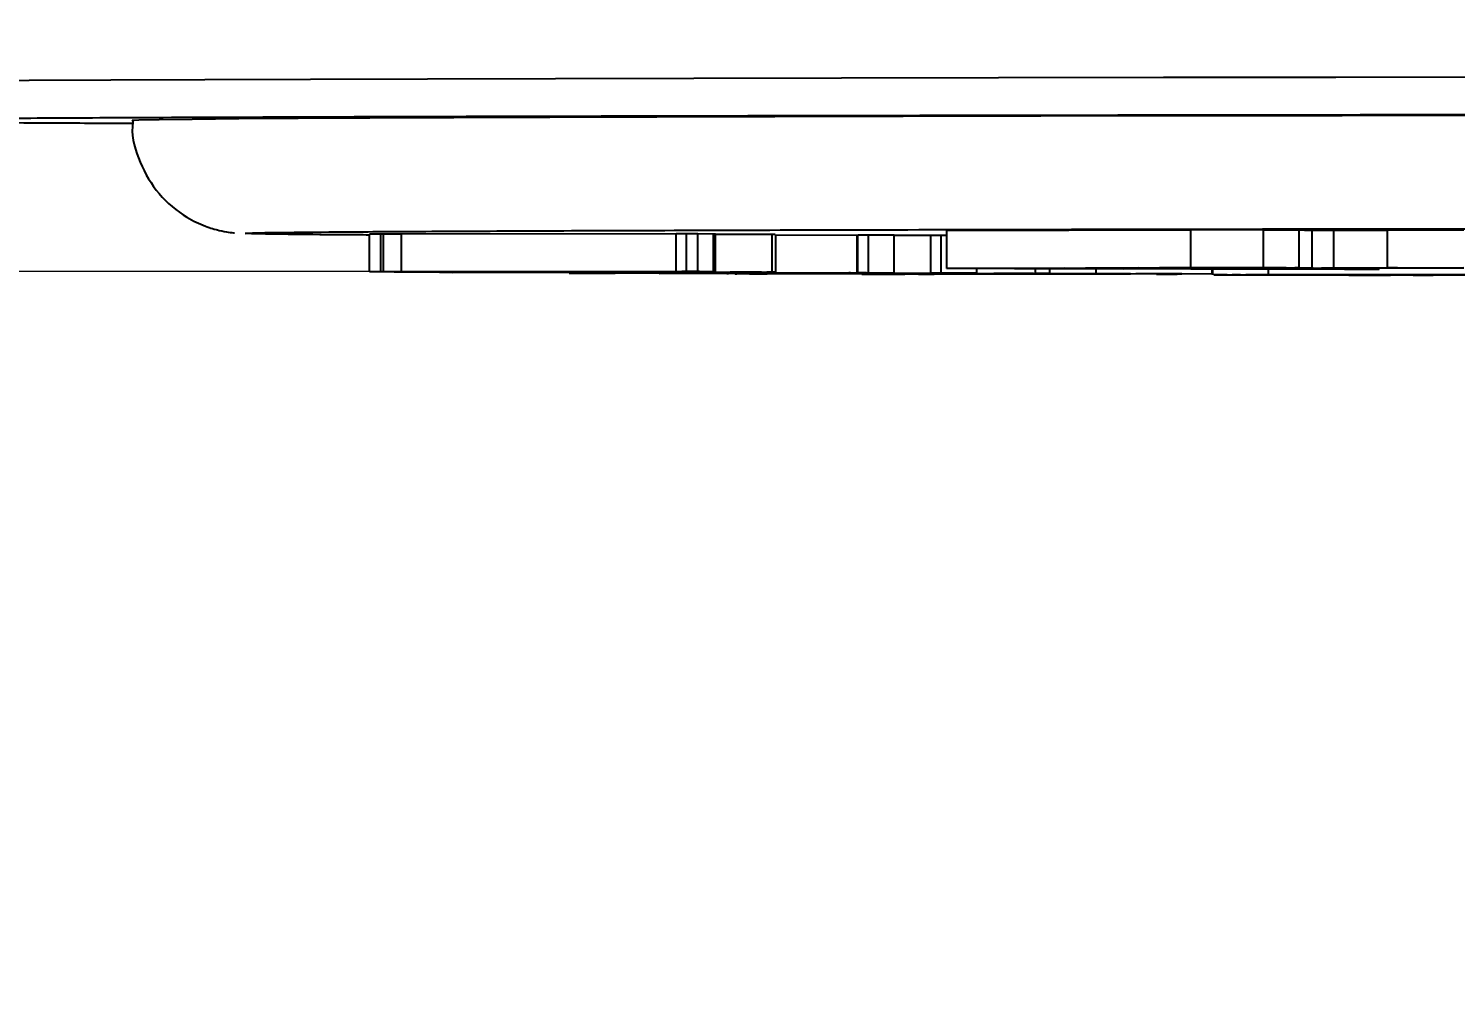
# Model space of a CAD drawing. Header units: millimetres. Extents: x 2085 to 4229, y 754 to 2271.
# Drawn here: x 2996.75 to 3034.7, y 890.47 to 916.29 of the extents above; entities that cross this region are included whole.
import ezdxf

# ---------------------------------------------------------------- set-up
doc = ezdxf.new("R2010")
doc.units = ezdxf.units.MM
doc.layers.add('AM_5', color=3, linetype='Continuous', lineweight=25)
doc.styles.add('SLDTEXTSTYLE1', font='txt.shx', dxfattribs={"width": 0.7, "bigfont": 'gbcbig.shx'})
doc.dimstyles.new('SLDDIMSTYLE12$0', dxfattribs={"dimtxt": 12, "dimasz": 10, "dimexe": 0, "dimexo": 0.0625, "dimgap": 0.875, "dimtad": 1, "dimdec": 1, "dimlfac": 1.8, "dimrnd": 1e-09, "dimzin": 12, "dimdsep": 46, "dimtxsty": 'SLDTEXTSTYLE1', "dimcen": 0.09, "dimdle": 8.16, "dimclrd": 3, "dimclre": 3, "dimadec": 0, "dimazin": 3, "dimtfac": 1, "dimtdec": 1, "dimtofl": 0, "dimtmove": 0, "dimatfit": 3, "dimfxl": 0, "dimfrac": 2, "dimtolj": 1, "dimlwd": 5, "dimlwe": 5, "dimarcsym": 0})

# ---------------------------------------------------------------- blocks, each defined once
blk = doc.blocks.new('*D72')
at = {"layer": 'AM_5', "color": 3, "lineweight": 5, "transparency": 16777216}
blk.add_line((3026.797, 1151.45), (2876.458, 1151.45), dxfattribs=at)
at = {"layer": 'AM_5', "color": 3, "linetype": 'Continuous', "lineweight": 5, "transparency": 16777216}
for p, q in [((2876.458, 1141.45), (2876.458, 919.825)), ((3006.09, 909.825), (2876.458, 909.825))]:
    blk.add_line(p, q, dxfattribs=at)
at = {"layer": 'AM_5', "color": 3, "transparency": 16777216}
for points in [[(2874.792, 1141.45), (2878.125, 1141.45), (2876.458, 1151.45)], [(2874.792, 919.825), (2878.125, 919.825), (2876.458, 909.825)]]:
    blk.add_solid(points, dxfattribs=at)
at = {"layer": 'Defpoints', "color": 0, "transparency": 16777216}
for p in [(3026.86, 1151.45), (2876.458, 909.825), (3006.153, 909.825)]:
    blk.add_point(p, dxfattribs=at)
at = {"layer": 'AM_5', "color": 0, "transparency": 16777216, "insert": (2869.583, 983.738), "char_height": 12, "attachment_point": 5, "rotation": 90, "style": 'SLDTEXTSTYLE1'}
blk.add_mtext('\\A1;245', dxfattribs=at)
blk = doc.blocks.new('*D73')
at = {"layer": 'AM_5', "color": 3, "lineweight": 5, "transparency": 16777216}
blk.add_line((3006.059, 909.825), (2876.605, 909.825), dxfattribs=at)
at = {"layer": 'AM_5', "color": 3, "linetype": 'Continuous', "lineweight": 5, "transparency": 16777216}
for p, q in [((2876.605, 899.825), (2876.605, 874.753)), ((3005.163, 864.753), (2876.605, 864.753))]:
    blk.add_line(p, q, dxfattribs=at)
at = {"layer": 'AM_5', "color": 3, "transparency": 16777216}
for points in [[(2874.939, 899.825), (2878.272, 899.825), (2876.605, 909.825)], [(2874.939, 874.753), (2878.272, 874.753), (2876.605, 864.753)]]:
    blk.add_solid(points, dxfattribs=at)
at = {"layer": 'Defpoints', "color": 0, "transparency": 16777216}
for p in [(3006.121, 909.825), (2876.605, 864.753), (3005.226, 864.753)]:
    blk.add_point(p, dxfattribs=at)
at = {"layer": 'AM_5', "color": 0, "transparency": 16777216, "insert": (2869.73, 887.289), "char_height": 12, "attachment_point": 5, "rotation": 90, "style": 'SLDTEXTSTYLE1'}
blk.add_mtext('\\A1;45', dxfattribs=at)

msp = doc.modelspace()

# ---------------------------------------------------------------- linework, layer by layer
at = {"color": 7, "linetype": 'Continuous', "lineweight": 25}
for p, q in [((3002.51, 910.842), (3002.564, 910.845)), ((3006.121, 910.825), (3005.815, 910.825)), ((3005.815, 909.825), (3005.815, 910.825)), ((3006.185, 910.824), (3006.121, 910.825)), ((3006.121, 909.825), (3006.121, 910.825)), ((3006.185, 910.824), (3006.185, 909.824)), ((3013.975, 910.826), (3006.674, 910.824)), ((3006.674, 909.824), (3006.674, 910.824)), ((3013.975, 909.826), (3013.975, 910.826)), ((3014.553, 910.828), (3014.246, 910.828)), ((3014.246, 909.828), (3014.246, 910.828)), ((3014.963, 910.823), (3014.553, 910.828)), ((3014.553, 909.828), (3014.553, 910.828)), ((3015.019, 910.821), (3014.963, 910.823)), ((3014.963, 909.823), (3014.963, 910.823)), ((3015.022, 909.821), (3015.022, 910.821)), ((3016.523, 909.81), (3016.523, 910.81)), ((3016.626, 909.809), (3016.626, 910.809)), ((3018.79, 910.791), (3016.626, 910.788)), ((3018.79, 909.791), (3018.79, 910.791)), ((3019.083, 910.793), (3018.806, 910.793)), ((3018.806, 909.793), (3018.806, 910.793)), ((3019.769, 910.79), (3019.083, 910.793)), ((3019.083, 910.793), (3019.083, 909.793)), ((3019.769, 909.79), (3019.769, 910.79)), ((3020.746, 910.782), (3019.769, 910.781)), ((3021.023, 910.785), (3020.746, 910.785)), ((3020.746, 909.785), (3020.746, 910.785)), ((3021.168, 910.784), (3021.023, 910.785)), ((3021.023, 909.785), (3021.023, 910.785)), ((3027.658, 910.929), (3021.168, 910.909)), ((3021.168, 909.909), (3021.168, 910.909)), ((3029.59, 910.933), (3027.658, 910.933)), ((3027.658, 909.933), (3027.658, 910.933)), ((3029.59, 909.933), (3029.59, 910.933)), ((3030.543, 910.929), (3029.59, 910.928)), ((3030.543, 909.929), (3030.543, 910.929)), ((3031.462, 910.918), (3030.89, 910.919)), ((3030.89, 909.919), (3030.89, 910.919)), ((3032.89, 910.922), (3031.462, 910.918)), ((3031.462, 909.918), (3031.462, 910.918)), ((3034.917, 910.927), (3032.89, 910.926)), ((3032.89, 909.926), (3032.89, 910.926)), ((3006.206, 909.82), (3005.815, 909.825)), ((3005.815, 909.825), (3006.121, 909.825)), ((3006.121, 909.825), (3006.185, 909.824)), ((3006.496, 909.821), (3006.512, 909.82)), ((3006.674, 909.824), (3013.975, 909.826)), ((3014.121, 909.825), (3006.82, 909.822)), ((3007.668, 909.822), (3007.668, 909.806)), ((3011.12, 909.816), (3011.12, 909.823)), ((3011.131, 909.784), (3011.409, 909.785)), ((3012.077, 909.781), (3011.131, 909.784)), ((3011.409, 909.785), (3011.597, 909.784)), ((3012.354, 909.781), (3012.077, 909.781)), ((3012.166, 909.782), (3012.354, 909.781)), ((3012.179, 909.784), (3018.79, 909.791)), ((3018.563, 909.79), (3012.322, 909.783)), ((3012.354, 909.781), (3012.354, 909.783)), ((3013.52, 909.775), (3018.611, 909.79)), ((3013.52, 909.775), (3013.52, 909.784)), ((3013.662, 909.774), (3013.52, 909.775)), ((3020.921, 909.782), (3013.662, 909.774)), ((3014.302, 909.827), (3014.246, 909.828)), ((3014.246, 909.828), (3014.553, 909.828)), ((3014.553, 909.828), (3014.963, 909.823)), ((3014.963, 909.823), (3014.945, 909.821)), ((3019.769, 909.79), (3015.321, 909.777)), ((3015.321, 909.777), (3015.369, 909.777)), ((3015.369, 909.777), (3020.778, 909.782)), ((3015.369, 909.777), (3015.369, 909.777)), ((3015.52, 909.776), (3015.52, 909.768)), ((3015.864, 909.766), (3015.558, 909.767)), ((3018.134, 909.779), (3018.134, 909.776)), ((3018.611, 909.79), (3018.563, 909.79)), ((3018.948, 909.792), (3018.806, 909.793)), ((3018.806, 909.793), (3019.083, 909.793)), ((3020.594, 909.752), (3018.908, 909.757)), ((3018.908, 909.757), (3019.151, 909.757)), ((3019.083, 909.793), (3019.769, 909.79)), ((3019.151, 909.757), (3019.444, 909.757)), ((3020.058, 909.756), (3025.722, 909.766)), ((3020.546, 909.754), (3020.837, 909.753)), ((3026.202, 909.765), (3020.578, 909.755)), ((3020.837, 909.753), (3020.594, 909.752)), ((3020.935, 909.784), (3020.746, 909.785)), ((3020.746, 909.785), (3021.023, 909.785)), ((3020.771, 909.768), (3020.771, 909.782)), ((3020.778, 909.782), (3020.778, 909.784)), ((3020.837, 909.753), (3020.837, 909.755)), ((3021.023, 909.785), (3021.969, 909.781)), ((3021.168, 909.909), (3027.91, 909.93)), ((3022.036, 909.909), (3021.168, 909.909)), ((3021.692, 909.781), (3021.503, 909.781)), ((3021.969, 909.781), (3021.692, 909.781)), ((3021.969, 909.781), (3021.969, 909.909)), ((3024.309, 909.917), (3022.809, 909.912)), ((3022.973, 909.908), (3022.973, 909.913)), ((3022.973, 909.908), (3022.976, 909.909)), ((3022.976, 909.909), (3022.976, 909.913)), ((3023.318, 909.769), (3025.146, 909.771)), ((3023.472, 909.768), (3023.318, 909.769)), ((3023.533, 909.776), (3023.533, 909.908)), ((3023.913, 909.774), (3023.913, 909.908)), ((3028.94, 909.91), (3024.309, 909.917)), ((3026.279, 909.923), (3024.861, 909.919)), ((3024.861, 909.919), (3029.492, 909.912)), ((3025.146, 909.771), (3025.146, 909.908)), ((3025.146, 909.771), (3028.224, 909.762)), ((3025.86, 909.903), (3027.006, 909.904)), ((3030.91, 909.916), (3026.279, 909.923)), ((3026.395, 909.91), (3026.395, 909.914)), ((3026.947, 909.759), (3026.745, 909.759)), ((3029.59, 909.933), (3026.831, 909.925)), ((3026.831, 909.925), (3030.489, 909.919)), ((3028.224, 909.762), (3026.947, 909.759)), ((3026.956, 909.908), (3026.956, 909.913)), ((3027.006, 909.904), (3027.006, 909.913)), ((3027.006, 909.904), (3028.94, 909.91)), ((3034.917, 909.927), (3027.348, 909.904)), ((3027.91, 909.93), (3027.658, 909.933)), ((3027.658, 909.933), (3029.59, 909.933)), ((3028.224, 909.762), (3028.224, 909.906)), ((3028.239, 909.906), (3028.239, 909.738)), ((3028.858, 909.928), (3028.858, 909.931)), ((3028.858, 909.928), (3030.543, 909.929)), ((3029.492, 909.918), (3029.492, 909.912)), ((3029.492, 909.912), (3030.91, 909.916)), ((3029.719, 909.911), (3029.719, 909.746)), ((3030.89, 909.919), (3031.462, 909.918)), ((3031.462, 909.918), (3033.158, 909.923)), ((3033.924, 909.726), (3031.866, 909.73)), ((3031.866, 909.73), (3032.047, 909.73)), ((3032.047, 909.73), (3032.346, 909.73)), ((3032.67, 909.889), (3032.438, 909.889)), ((3032.67, 909.889), (3032.67, 909.92)), ((3032.89, 909.926), (3034.917, 909.927)), ((3033.158, 909.923), (3032.89, 909.926)), ((3032.972, 909.73), (3037.247, 909.743)), ((3035.631, 909.735), (3033.658, 909.729)), ((3033.804, 909.727), (3033.804, 909.729)), ((3033.804, 909.727), (3034.105, 909.727)), ((3034.105, 909.727), (3033.924, 909.726)), ((3034.105, 909.727), (3034.105, 909.73))]:
    msp.add_line(p, q, dxfattribs=at)
at = {"color": 7, "linetype": 'Continuous', "lineweight": 25, "flags": 128}
for points in [[(3056.697, 915.011), (3051.438, 915.008), (3046.267, 915.005), (3041.209, 915.001), (3036.285, 914.996), (3031.518, 914.991), (3026.93, 914.985), (3022.542, 914.978), (3018.372, 914.971), (3014.441, 914.963), (3010.766, 914.955), (3007.364, 914.946), (3004.249, 914.937), (3001.437, 914.927), (2998.939, 914.917), (2996.768, 914.906), (2994.932, 914.895), (2993.441, 914.884), (2992.301, 914.873)], [(3054.748, 913.991), (3049.877, 913.988), (3045.112, 913.985), (3040.475, 913.981), (3035.991, 913.976), (3031.681, 913.97), (3027.567, 913.964), (3023.669, 913.957), (3020.007, 913.949), (3016.6, 913.941), (3013.463, 913.933), (3010.613, 913.924), (3008.064, 913.915), (3005.829, 913.905), (3003.918, 913.895), (3002.342, 913.885), (3001.107, 913.874), (3000.221, 913.864), (2999.688, 913.853), (2999.51, 913.842), (2999.51, 913.842)]]:
    msp.add_lwpolyline(points, dxfattribs=at)
at = {"color": 7, "linetype": 'Continuous', "lineweight": 25}
for points, knots in [([(3056.876, 914.008), (3054.38, 914.007), (3049.343, 914.005), (3041.966, 914), (3034.724, 913.993), (3027.745, 913.984), (3021.142, 913.974), (3015.048, 913.962), (3009.556, 913.949), (3004.744, 913.935), (3000.681, 913.92), (2997.412, 913.904), (2994.873, 913.889), (2993.811, 913.878), (2993.284, 913.873)], [0, 0, 0, 0, 0.079959, 0.161371, 0.244142, 0.328893, 0.414217, 0.5, 0.585778, 0.671102, 0.755858, 0.838624, 0.920039, 1, 1, 1, 1]), ([(2993.284, 913.812), (2993.816, 913.807), (2994.89, 913.796), (2997.025, 913.782), (2998.828, 913.774), (2999.524, 913.771)], [0, 0, 0, 0, 0.376395, 0.759633, 1, 1, 1, 1]), ([(2999.531, 913.84), (2999.524, 913.788), (2999.475, 913.414), (2999.691, 912.712), (3000.179, 911.864), (3000.835, 911.314), (3001.422, 911.032), (3001.833, 910.913), (3002.118, 910.864), (3002.188, 910.858), (3002.23, 910.855)], [0, 0, 0, 0, 0.030661, 0.221524, 0.412563, 0.604262, 0.714262, 0.802035, 0.882755, 1, 1, 1, 1]), ([(3005.815, 910.798), (3005.596, 910.799), (3004.641, 910.805), (3003.611, 910.815), (3002.668, 910.829), (3002.563, 910.838), (3002.51, 910.842)], [0, 0, 0, 0, 0.093549, 0.407564, 0.703776, 1, 1, 1, 1]), ([(3002.564, 910.845), (3002.612, 910.848), (3002.719, 910.857), (3003.588, 910.869), (3005.069, 910.883), (3007.245, 910.896), (3010.075, 910.91), (3013.589, 910.923), (3017.743, 910.935), (3022.486, 910.946), (3027.748, 910.956), (3033.44, 910.965), (3039.462, 910.973), (3045.685, 910.979), (3052.051, 910.983), (3058.404, 910.986), (3064.742, 910.988), (3071.01, 910.989), (3077.277, 910.988), (3083.616, 910.986), (3089.968, 910.983), (3096.334, 910.979), (3102.557, 910.973), (3108.58, 910.965), (3114.272, 910.956), (3119.533, 910.946), (3124.277, 910.935), (3128.431, 910.923), (3131.945, 910.91), (3134.775, 910.896), (3136.95, 910.883), (3138.431, 910.869), (3139.303, 910.857), (3139.409, 910.848), (3139.457, 910.845)], [0, 0, 0, 0, 0.023828, 0.053273, 0.084485, 0.115699, 0.147957, 0.180726, 0.213842, 0.247136, 0.28043, 0.313546, 0.346314, 0.378573, 0.409785, 0.440999, 0.470442, 0.499888, 0.529332, 0.558778, 0.58999, 0.621203, 0.653462, 0.68623, 0.719347, 0.752641, 0.785934, 0.819051, 0.851819, 0.884078, 0.915289, 0.946503, 0.975948, 1, 1, 1, 1]), ([(3006.674, 910.824), (3006.606, 910.824), (3006.505, 910.823), (3006.375, 910.824), (3006.292, 910.824), (3006.222, 910.824), (3006.199, 910.824), (3006.185, 910.824)], [0, 0, 0, 0, 0.282258, 0.415886, 0.550305, 0.716557, 1, 1, 1, 1]), ([(3014.303, 910.827), (3014.305, 910.827), (3014.309, 910.827), (3014.264, 910.827), (3014.172, 910.826), (3014.068, 910.826), (3013.995, 910.826), (3013.975, 910.826)], [0, 0, 0, 0, 0.132695, 0.344902, 0.557282, 0.875523, 1, 1, 1, 1]), ([(3016.523, 910.81), (3016.393, 910.811), (3016.149, 910.812), (3015.548, 910.813), (3015.148, 910.813), (3015.022, 910.813)], [0, 0, 0, 0, 0.440415, 0.822801, 1, 1, 1, 1]), ([(3016.606, 910.809), (3016.601, 910.809), (3016.594, 910.81), (3016.534, 910.81), (3016.523, 910.81)], [0, 0, 0, 0, 0.8307195, 1, 1, 1, 1]), ([(3030.89, 910.919), (3030.855, 910.92), (3030.793, 910.921), (3030.667, 910.923), (3030.582, 910.924), (3030.543, 910.924)], [0, 0, 0, 0, 0.408182, 0.725272, 1, 1, 1, 1]), ([(3006.185, 909.824), (3006.203, 909.824), (3006.229, 909.824), (3006.323, 909.824), (3006.419, 909.824), (3006.539, 909.823), (3006.628, 909.824), (3006.674, 909.824)], [0, 0, 0, 0, 0.35696, 0.506296, 0.628832, 0.807113, 1, 1, 1, 1]), ([(3011.395, 909.814), (3010.728, 909.814), (3009.666, 909.814), (3008.272, 909.814), (3007.338, 909.815), (3006.626, 909.817), (3006.328, 909.819), (3006.225, 909.82), (3006.206, 909.82)], [0, 0, 0, 0, 0.298114, 0.474394, 0.620068, 0.765882, 0.956507, 1, 1, 1, 1]), ([(3006.82, 909.822), (3006.77, 909.822), (3006.682, 909.822), (3006.581, 909.821), (3006.518, 909.821), (3006.509, 909.821), (3006.504, 909.821)], [0, 0, 0, 0, 0.290202, 0.50382, 0.763034, 1, 1, 1, 1]), ([(3006.512, 909.82), (3006.606, 909.82), (3006.786, 909.818), (3007.463, 909.817), (3008.479, 909.816), (3009.747, 909.816), (3010.682, 909.816), (3011.12, 909.816)], [0, 0, 0, 0, 0.1795953, 0.3437589, 0.4958271, 0.7636966, 1, 1, 1, 1]), ([(3007.699, 909.806), (3007.69, 909.806), (3007.649, 909.807), (3007.943, 909.808), (3008.627, 909.81), (3009.845, 909.812), (3010.842, 909.813), (3011.334, 909.813)], [0, 0, 0, 0, 0.036608, 0.183936, 0.408772, 0.708665, 1, 1, 1, 1]), ([(3012.996, 909.801), (3012.341, 909.801), (3011.228, 909.8), (3009.727, 909.801), (3008.739, 909.802), (3008.064, 909.803), (3007.863, 909.804), (3007.758, 909.805)], [0, 0, 0, 0, 0.333285, 0.566687, 0.735011, 0.863042, 1, 1, 1, 1]), ([(3008.059, 909.805), (3008.028, 909.805), (3007.968, 909.806), (3008.16, 909.807), (3008.619, 909.808), (3009.764, 909.81), (3010.867, 909.811), (3011.617, 909.811)], [0, 0, 0, 0, 0.098439, 0.192959, 0.327087, 0.54288, 1, 1, 1, 1]), ([(3012.713, 909.803), (3012.067, 909.803), (3011.077, 909.802), (3009.789, 909.802), (3009.008, 909.803), (3008.475, 909.803), (3008.181, 909.804), (3008.091, 909.805), (3008.059, 909.805)], [0, 0, 0, 0, 0.386905, 0.593845, 0.741486, 0.842547, 0.944349, 1, 1, 1, 1]), ([(3011.12, 909.816), (3011.78, 909.817), (3012.734, 909.817), (3013.82, 909.818), (3014.404, 909.82), (3014.568, 909.821), (3014.651, 909.821)], [0, 0, 0, 0, 0.452303, 0.653993, 0.826668, 1, 1, 1, 1]), ([(3011.334, 909.813), (3011.99, 909.814), (3013.109, 909.814), (3014.589, 909.814), (3015.56, 909.813), (3016.216, 909.812), (3016.417, 909.811), (3016.523, 909.81)], [0, 0, 0, 0, 0.335879, 0.572344, 0.731569, 0.859032, 1, 1, 1, 1]), ([(3014.936, 909.82), (3014.82, 909.819), (3014.587, 909.818), (3013.755, 909.816), (3012.643, 909.815), (3011.792, 909.814), (3011.395, 909.814)], [0, 0, 0, 0, 0.221306, 0.442951, 0.740483, 1, 1, 1, 1]), ([(3011.597, 909.784), (3011.639, 909.784), (3011.698, 909.784), (3011.824, 909.783), (3011.938, 909.783), (3012.061, 909.783), (3012.14, 909.783), (3012.179, 909.784)], [0, 0, 0, 0, 0.3460999, 0.4934666, 0.642693, 0.8205684, 1, 1, 1, 1]), ([(3011.617, 909.811), (3012.265, 909.812), (3013.261, 909.812), (3014.55, 909.812), (3015.315, 909.812), (3015.822, 909.811), (3016.073, 909.81), (3016.15, 909.81), (3016.173, 909.81)], [0, 0, 0, 0, 0.397346, 0.609831, 0.759517, 0.858592, 0.95839, 1, 1, 1, 1]), ([(3012.322, 909.783), (3012.275, 909.783), (3012.196, 909.783), (3012.119, 909.783), (3012.087, 909.782), (3012.1, 909.782), (3012.144, 909.782), (3012.166, 909.782)], [0, 0, 0, 0, 0.227355, 0.388209, 0.549679, 0.776891, 1, 1, 1, 1]), ([(3016.173, 909.81), (3016.208, 909.81), (3016.276, 909.809), (3016.173, 909.808), (3015.875, 909.807), (3014.908, 909.805), (3013.755, 909.804), (3012.841, 909.803), (3012.713, 909.803)], [0, 0, 0, 0, 0.099013, 0.188639, 0.277978, 0.435263, 0.920804, 1, 1, 1, 1]), ([(3016.523, 909.81), (3016.579, 909.809), (3016.692, 909.808), (3016.413, 909.806), (3015.651, 909.804), (3014.474, 909.802), (3013.454, 909.802), (3012.996, 909.801)], [0, 0, 0, 0, 0.14267, 0.2869, 0.459199, 0.757548, 1, 1, 1, 1]), ([(3013.975, 909.826), (3014.047, 909.826), (3014.151, 909.826), (3014.257, 909.827), (3014.309, 909.827), (3014.323, 909.827), (3014.31, 909.827), (3014.302, 909.827)], [0, 0, 0, 0, 0.30393, 0.439412, 0.57524, 0.766538, 1, 1, 1, 1]), ([(3014.657, 909.823), (3014.638, 909.823), (3014.601, 909.824), (3014.506, 909.824), (3014.387, 909.824), (3014.293, 909.825), (3014.201, 909.825), (3014.145, 909.825), (3014.121, 909.825)], [0, 0, 0, 0, 0.292195, 0.587448, 0.712259, 0.818051, 0.924072, 1, 1, 1, 1]), ([(3014.675, 909.822), (3014.685, 909.822), (3014.704, 909.823), (3014.672, 909.823), (3014.657, 909.823)], [0, 0, 0, 0, 0.508302, 1, 1, 1, 1]), ([(3015.552, 909.768), (3015.547, 909.769), (3015.522, 909.77), (3015.928, 909.772), (3016.801, 909.774), (3017.681, 909.776), (3018.134, 909.776)], [0, 0, 0, 0, 0.075612, 0.323708, 0.651392, 1, 1, 1, 1]), ([(3021.308, 909.766), (3020.725, 909.765), (3019.733, 909.764), (3018.249, 909.763), (3017.178, 909.764), (3016.369, 909.765), (3016.035, 909.765), (3015.864, 909.766)], [0, 0, 0, 0, 0.333528, 0.567546, 0.735799, 0.864912, 1, 1, 1, 1]), ([(3016.126, 909.766), (3016.05, 909.767), (3015.903, 909.767), (3015.927, 909.768), (3016.198, 909.77), (3017.07, 909.772), (3018.026, 909.774), (3018.671, 909.775)], [0, 0, 0, 0, 0.098651, 0.191047, 0.328598, 0.547094, 1, 1, 1, 1]), ([(3020.771, 909.768), (3020.201, 909.767), (3019.327, 909.766), (3018.12, 909.765), (3017.324, 909.765), (3016.727, 909.765), (3016.341, 909.766), (3016.182, 909.766), (3016.126, 909.766)], [0, 0, 0, 0, 0.386956, 0.593793, 0.740338, 0.842099, 0.944778, 1, 1, 1, 1]), ([(3018.134, 909.776), (3018.719, 909.777), (3019.72, 909.778), (3021.189, 909.779), (3022.236, 909.779), (3023.025, 909.778), (3023.359, 909.777), (3023.533, 909.776)], [0, 0, 0, 0, 0.336368, 0.574645, 0.731944, 0.859761, 1, 1, 1, 1]), ([(3018.671, 909.775), (3019.244, 909.775), (3020.12, 909.777), (3021.35, 909.777), (3022.139, 909.777), (3022.72, 909.777), (3023.053, 909.777), (3023.189, 909.776), (3023.227, 909.776)], [0, 0, 0, 0, 0.397528, 0.607391, 0.759995, 0.859904, 0.960457, 1, 1, 1, 1]), ([(3018.79, 909.791), (3018.841, 909.791), (3018.922, 909.791), (3019.005, 909.791), (3019.037, 909.791), (3019.029, 909.792), (3018.981, 909.792), (3018.948, 909.792)], [0, 0, 0, 0, 0.2393069, 0.3883408, 0.5382316, 0.6776492, 1, 1, 1, 1]), ([(3019.444, 909.757), (3019.502, 909.756), (3019.583, 909.756), (3019.734, 909.756), (3019.859, 909.756), (3019.97, 909.756), (3020.034, 909.756), (3020.058, 909.756)], [0, 0, 0, 0, 0.362826, 0.512382, 0.662913, 0.871019, 1, 1, 1, 1]), ([(3020.578, 909.755), (3020.532, 909.755), (3020.459, 909.755), (3020.416, 909.755), (3020.42, 909.754), (3020.421, 909.754)], [0, 0, 0, 0, 0.535075, 0.860931, 1, 1, 1, 1]), ([(3020.422, 909.754), (3020.437, 909.754), (3020.464, 909.754), (3020.521, 909.754), (3020.546, 909.754)], [0, 0, 0, 0, 0.575503, 1, 1, 1, 1]), ([(3023.227, 909.776), (3023.308, 909.776), (3023.462, 909.775), (3023.496, 909.774), (3023.35, 909.773), (3022.637, 909.771), (3021.668, 909.769), (3020.869, 909.768), (3020.771, 909.768)], [0, 0, 0, 0, 0.099186, 0.189605, 0.279846, 0.434014, 0.930829, 1, 1, 1, 1]), ([(3020.778, 909.782), (3020.829, 909.783), (3020.91, 909.783), (3020.993, 909.783), (3021.025, 909.783), (3021.017, 909.783), (3020.968, 909.784), (3020.935, 909.784)], [0, 0, 0, 0, 0.239079, 0.388006, 0.537788, 0.677074, 1, 1, 1, 1]), ([(3021.503, 909.781), (3021.469, 909.781), (3021.41, 909.782), (3021.281, 909.782), (3021.161, 909.782), (3021.038, 909.782), (3020.962, 909.782), (3020.921, 909.782)], [0, 0, 0, 0, 0.282446, 0.488833, 0.649378, 0.810868, 1, 1, 1, 1]), ([(3023.876, 909.773), (3023.775, 909.772), (3023.5, 909.77), (3022.571, 909.768), (3021.701, 909.767), (3021.308, 909.766)], [0, 0, 0, 0, 0.242788, 0.658331, 1, 1, 1, 1]), ([(3022.809, 909.912), (3022.718, 909.912), (3022.535, 909.911), (3022.261, 909.91), (3022.118, 909.91), (3022.036, 909.909)], [0, 0, 0, 0, 0.297154, 0.594531, 1, 1, 1, 1]), ([(3026.223, 909.907), (3025.926, 909.908), (3025.334, 909.908), (3024.241, 909.908), (3023.455, 909.908), (3022.973, 909.908)], [0, 0, 0, 0, 0.280043, 0.559301, 1, 1, 1, 1]), ([(3022.976, 909.909), (3023.286, 909.909), (3023.906, 909.909), (3024.763, 909.91), (3025.445, 909.911), (3025.962, 909.911), (3026.246, 909.91), (3026.377, 909.91), (3026.395, 909.91)], [0, 0, 0, 0, 0.2778733, 0.555831, 0.7571621, 0.8707407, 0.982618, 1, 1, 1, 1]), ([(3025.836, 909.768), (3025.697, 909.768), (3025.489, 909.768), (3025.133, 909.769), (3024.64, 909.769), (3024.092, 909.769), (3023.643, 909.768), (3023.472, 909.768)], [0, 0, 0, 0, 0.240793, 0.359777, 0.461711, 0.794413, 1, 1, 1, 1]), ([(3023.533, 909.776), (3023.679, 909.776), (3023.9, 909.775), (3023.878, 909.774), (3023.871, 909.774)], [0, 0, 0, 0, 0.659487, 1, 1, 1, 1]), ([(3025.722, 909.766), (3025.761, 909.766), (3025.863, 909.766), (3025.972, 909.767), (3026.038, 909.767), (3026.052, 909.767), (3026.055, 909.767), (3026.037, 909.767), (3025.962, 909.767), (3025.885, 909.767), (3025.836, 909.768)], [0, 0, 0, 0, 0.166709, 0.438609, 0.487323, 0.517206, 0.541802, 0.578816, 0.723084, 1, 1, 1, 1]), ([(3032.438, 909.889), (3032.182, 909.89), (3031.563, 909.893), (3029.304, 909.898), (3027.183, 909.901), (3025.86, 909.903)], [0, 0, 0, 0, 0.209452, 0.506883, 1, 1, 1, 1]), ([(3027.034, 909.764), (3027.005, 909.764), (3026.919, 909.765), (3026.801, 909.765), (3026.699, 909.765), (3026.644, 909.765), (3026.615, 909.765), (3026.539, 909.765), (3026.399, 909.765), (3026.276, 909.765), (3026.202, 909.765)], [0, 0, 0, 0, 0.124093, 0.372351, 0.496838, 0.517541, 0.538485, 0.574939, 0.740211, 1, 1, 1, 1]), ([(3027.032, 909.907), (3027.014, 909.907), (3026.978, 909.907), (3026.853, 909.907), (3026.673, 909.907), (3026.447, 909.907), (3026.298, 909.907), (3026.223, 909.907)], [0, 0, 0, 0, 0.087606, 0.17564, 0.445063, 0.721294, 1, 1, 1, 1]), ([(3026.395, 909.91), (3026.545, 909.91), (3026.798, 909.909), (3026.959, 909.908), (3027.032, 909.908), (3027.068, 909.908), (3027.042, 909.907), (3027.032, 909.907)], [0, 0, 0, 0, 0.4076992, 0.6900828, 0.8437541, 0.9341612, 1, 1, 1, 1]), ([(3026.745, 909.759), (3026.929, 909.76), (3027.187, 909.761), (3027.357, 909.762), (3027.406, 909.762)], [0, 0, 0, 0, 0.710757, 1, 1, 1, 1]), ([(3027.413, 909.763), (3027.417, 909.763), (3027.43, 909.763), (3027.309, 909.764), (3027.142, 909.764), (3027.034, 909.764)], [0, 0, 0, 0, 0.096311, 0.412079, 1, 1, 1, 1]), ([(3027.348, 909.904), (3027.899, 909.903), (3028.917, 909.901), (3030.286, 909.899), (3031.706, 909.895), (3032.394, 909.892), (3032.63, 909.889), (3032.67, 909.889)], [0, 0, 0, 0, 0.221372, 0.409276, 0.596404, 0.933221, 1, 1, 1, 1]), ([(3028.284, 909.738), (3028.279, 909.739), (3028.261, 909.74), (3028.765, 909.743), (3029.396, 909.745), (3029.719, 909.746)], [0, 0, 0, 0, 0.156561, 0.568308, 1, 1, 1, 1]), ([(3029.037, 909.734), (3028.842, 909.735), (3028.458, 909.735), (3028.336, 909.737), (3028.276, 909.737)], [0, 0, 0, 0, 0.508513, 1, 1, 1, 1]), ([(3029.236, 909.735), (3029.117, 909.735), (3028.886, 909.735), (3028.736, 909.737), (3028.786, 909.738), (3029.299, 909.741), (3030.007, 909.743), (3030.478, 909.744)], [0, 0, 0, 0, 0.099003, 0.19276, 0.335178, 0.557829, 1, 1, 1, 1]), ([(3030.489, 909.919), (3030.296, 909.921), (3029.991, 909.923), (3029.47, 909.926), (3029.063, 909.927), (3028.858, 909.928)], [0, 0, 0, 0, 0.46227, 0.729265, 1, 1, 1, 1]), ([(3034.196, 909.738), (3033.741, 909.737), (3032.973, 909.735), (3031.644, 909.733), (3030.591, 909.733), (3029.705, 909.733), (3029.263, 909.734), (3029.037, 909.734)], [0, 0, 0, 0, 0.335274, 0.565807, 0.736276, 0.864906, 1, 1, 1, 1]), ([(3033.437, 909.739), (3032.998, 909.738), (3032.327, 909.736), (3031.311, 909.735), (3030.571, 909.734), (3029.986, 909.734), (3029.549, 909.734), (3029.332, 909.735), (3029.236, 909.735)], [0, 0, 0, 0, 0.388784, 0.594507, 0.742724, 0.84452, 0.93111, 1, 1, 1, 1]), ([(3029.719, 909.746), (3030.177, 909.747), (3030.955, 909.749), (3032.272, 909.75), (3033.299, 909.75), (3034.163, 909.75), (3034.61, 909.749), (3034.843, 909.749)], [0, 0, 0, 0, 0.337884, 0.573603, 0.730566, 0.85906, 1, 1, 1, 1]), ([(3030.543, 909.929), (3030.487, 909.928), (3030.397, 909.927), (3030.449, 909.925), (3030.5, 909.925), (3030.525, 909.924)], [0, 0, 0, 0, 0.451045, 0.724772, 1, 1, 1, 1]), ([(3030.478, 909.744), (3030.921, 909.745), (3031.592, 909.747), (3032.642, 909.749), (3033.371, 909.749), (3033.966, 909.749), (3034.363, 909.749), (3034.554, 909.749), (3034.612, 909.749)], [0, 0, 0, 0, 0.39949, 0.604579, 0.758371, 0.856867, 0.955984, 1, 1, 1, 1]), ([(3030.525, 909.924), (3030.583, 909.924), (3030.687, 909.922), (3030.811, 909.92), (3030.863, 909.919), (3030.89, 909.919)], [0, 0, 0, 0, 0.39149, 0.695584, 1, 1, 1, 1]), ([(3032.346, 909.73), (3032.418, 909.73), (3032.517, 909.729), (3032.666, 909.729), (3032.774, 909.729), (3032.884, 909.73), (3032.941, 909.73), (3032.972, 909.73)], [0, 0, 0, 0, 0.3451215, 0.47825, 0.6125433, 0.7923859, 1, 1, 1, 1]), ([(3034.612, 909.749), (3034.734, 909.748), (3034.965, 909.748), (3035.141, 909.747), (3035.168, 909.746), (3034.82, 909.743), (3034.131, 909.741), (3033.53, 909.739), (3033.437, 909.739)], [0, 0, 0, 0, 0.099608, 0.189208, 0.278687, 0.431625, 0.91232, 1, 1, 1, 1]), ([(3033.658, 909.729), (3033.629, 909.729), (3033.581, 909.728), (3033.564, 909.728), (3033.603, 909.728), (3033.685, 909.728), (3033.768, 909.728), (3033.804, 909.727)], [0, 0, 0, 0, 0.2392653, 0.3980718, 0.5583573, 0.8110269, 1, 1, 1, 1]), ([(3035.622, 909.744), (3035.463, 909.743), (3035.169, 909.74), (3034.502, 909.739), (3034.196, 909.738)], [0, 0, 0, 0, 0.5415287, 1, 1, 1, 1])]:
    msp.add_open_spline(points, degree=3, knots=knots, dxfattribs=at)

# ---------------------------------------------------------------- dimensions: what is measured, and where the dimension line sits
at = {"layer": 'AM_5'}
dim = msp.add_linear_dim(base=(2876.458, 909.825), p1=(3026.86, 1151.45), p2=(3006.153, 909.825), angle=90, text='245', dimstyle='SLDDIMSTYLE12$0', override={"dimlfac": 1}, dxfattribs=at)
dim.commit()
dim.dimension.update_dxf_attribs({"geometry": '*D72', "text_midpoint": (2876.458, 983.738), "dimtype": 160})
dim = msp.add_linear_dim(base=(2876.605, 864.753), p1=(3006.121, 909.825), p2=(3005.226, 864.753), angle=90, text='45', dimstyle='SLDDIMSTYLE12$0', override={"dimlfac": 1, "dimpost": ''}, dxfattribs=at)
dim.commit()
dim.dimension.update_dxf_attribs({"geometry": '*D73', "text_midpoint": (2869.73, 887.289)})

doc.saveas('drawing.dxf')
